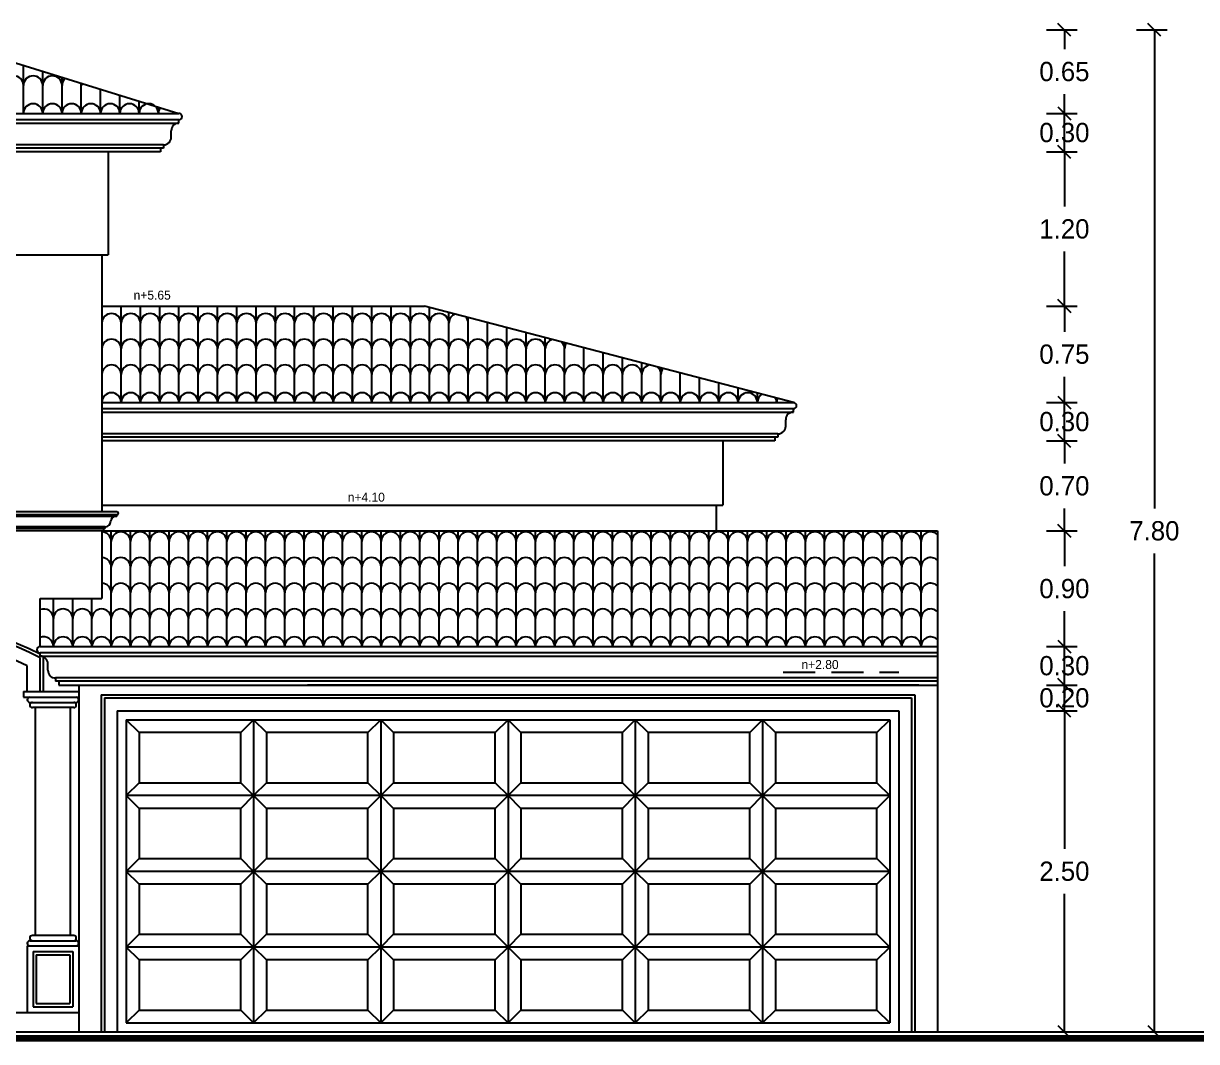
# Model space of a CAD drawing. Extents: x 12 to 127, y -37 to 29.
# Drawn here: x 26.85 to 35.97, y -16.7 to -8.77 of the extents above; entities that cross this region are included whole.
import ezdxf

# ---------------------------------------------------------------- set-up
doc = ezdxf.new("R2010")
doc.units = 0
doc.header["$PDMODE"] = 34
doc.linetypes.add('HIDDEN', pattern=[0.375, 0.25, -0.125])
doc.layers.get('0').update_dxf_attribs({"linetype": 'CONTINUOUS'})
doc.layers.get('DEFPOINTS').update_dxf_attribs({"linetype": 'CONTINUOUS'})
for name, color, linetype in [('ALZADO', 1, 'CONTINUOUS'), ('CEXT', 5, 'CONTINUOUS'), ('NIVELES', 7, 'CONTINUOUS'), ('PROY', 3, 'HIDDEN')]:
    doc.layers.add(name, color=color, linetype=linetype)
doc.dimstyles.new('CEXT', dxfattribs={"dimtxt": 0.15, "dimasz": 0.1, "dimexe": 0.1, "dimexo": 0.15, "dimgap": 0.1, "dimtad": 0, "dimtih": 1, "dimtoh": 1, "dimzin": 0, "dimtxsty": 'STANDARD', "dimblk": 'COT', "dimblk1": 'OBLIQUE', "dimblk2": 'OBLIQUE', "dimsah": 1, "dimcen": 0.09, "dimse1": 1, "dimclrt": 7, "dimazin": 3, "dimtfac": 1, "dimtix": 1, "dimtmove": 0, "dimatfit": 3, "dimtolj": 1, "dimtzin": 0})

# ---------------------------------------------------------------- blocks, each defined once
blk = doc.blocks.new('_OBLIQUE')
at = {"color": 0, "linetype": 'BYBLOCK'}
blk.add_line((-0.5, -0.5), (0.5, 0.5), dxfattribs=at)
blk = doc.blocks.new('*D69')
at = {"color": 0, "linetype": 'BYBLOCK'}
for p, q in [((35.5081, -8.822), (35.7466, -8.822)), ((35.6466, -8.822), (35.6466, -12.547)), ((35.6466, -16.622), (35.6466, -12.897))]:
    blk.add_line(p, q, dxfattribs=at)
at = {"layer": 'DEFPOINTS', "color": 0, "linetype": 'BYBLOCK'}
for p in [(35.3581, -8.822), (35.6466, -8.822), (35.3581, -16.622)]:
    blk.add_point(p, dxfattribs=at)
at = {"color": 0, "linetype": 'BYBLOCK', "xscale": 0.1, "yscale": 0.1, "zscale": 0.1}
for p, rotation in [((35.6466, -8.822), 90), ((35.6466, -16.622), 270)]:
    blk.add_blockref('_OBLIQUE', p, dxfattribs=dict(at, rotation=rotation))
at = {"color": 7, "linetype": 'BYBLOCK', "insert": (35.6466, -12.722), "char_height": 0.15, "attachment_point": 5}
blk.add_mtext('\\A1;7.80', dxfattribs=at)
blk = doc.blocks.new('COT')
blk.add_circle((0, 0), 1)
blk = doc.blocks.new('*D70')
at = {"color": 0, "linetype": 'BYBLOCK'}
for p, q in [((34.8081, -14.122), (35.0466, -14.122)), ((34.9466, -14.122), (34.9466, -15.197)), ((34.9466, -16.622), (34.9466, -15.547))]:
    blk.add_line(p, q, dxfattribs=at)
at = {"layer": 'DEFPOINTS', "color": 0, "linetype": 'BYBLOCK'}
for p in [(34.6581, -14.122), (34.9466, -14.122), (34.6581, -16.622)]:
    blk.add_point(p, dxfattribs=at)
at = {"color": 0, "linetype": 'BYBLOCK', "xscale": 0.1, "yscale": 0.1, "zscale": 0.1}
for p, rotation in [((34.9466, -14.122), 90), ((34.9466, -16.622), 270)]:
    blk.add_blockref('_OBLIQUE', p, dxfattribs=dict(at, rotation=rotation))
at = {"color": 7, "linetype": 'BYBLOCK', "insert": (34.9466, -15.372), "char_height": 0.15, "attachment_point": 5}
blk.add_mtext('\\A1;2.50', dxfattribs=at)
blk = doc.blocks.new('*D75')
at = {"color": 0, "linetype": 'BYBLOCK'}
for p, q in [((34.8081, -9.772), (35.0466, -9.772)), ((34.9466, -9.772), (34.9466, -10.197)), ((34.9466, -10.972), (34.9466, -10.547))]:
    blk.add_line(p, q, dxfattribs=at)
at = {"layer": 'DEFPOINTS', "color": 0, "linetype": 'BYBLOCK'}
for p in [(34.6581, -9.772), (34.9466, -9.772), (34.6581, -10.972)]:
    blk.add_point(p, dxfattribs=at)
at = {"color": 0, "linetype": 'BYBLOCK', "xscale": 0.1, "yscale": 0.1, "zscale": 0.1}
for p, rotation in [((34.9466, -9.772), 90), ((34.9466, -10.972), 270)]:
    blk.add_blockref('_OBLIQUE', p, dxfattribs=dict(at, rotation=rotation))
at = {"color": 7, "linetype": 'BYBLOCK', "insert": (34.9466, -10.372), "char_height": 0.15, "attachment_point": 5}
blk.add_mtext('\\A1;1.20', dxfattribs=at)
blk = doc.blocks.new('*D71')
at = {"color": 0, "linetype": 'BYBLOCK'}
for p, q in [((34.8081, -10.972), (35.0466, -10.972)), ((34.9466, -10.972), (34.9466, -11.172)), ((34.9466, -11.722), (34.9466, -11.522))]:
    blk.add_line(p, q, dxfattribs=at)
at = {"layer": 'DEFPOINTS', "color": 0, "linetype": 'BYBLOCK'}
for p in [(34.6581, -10.972), (34.9466, -10.972), (34.6581, -11.722)]:
    blk.add_point(p, dxfattribs=at)
at = {"color": 0, "linetype": 'BYBLOCK', "xscale": 0.1, "yscale": 0.1, "zscale": 0.1}
for p, rotation in [((34.9466, -10.972), 90), ((34.9466, -11.722), 270)]:
    blk.add_blockref('_OBLIQUE', p, dxfattribs=dict(at, rotation=rotation))
at = {"color": 7, "linetype": 'BYBLOCK', "insert": (34.9466, -11.347), "char_height": 0.15, "attachment_point": 5}
blk.add_mtext('\\A1;0.75', dxfattribs=at)
blk = doc.blocks.new('*D73')
at = {"color": 0, "linetype": 'BYBLOCK'}
for p, q in [((34.8081, -12.722), (35.0466, -12.722)), ((34.9466, -12.722), (34.9466, -12.997)), ((34.9466, -13.622), (34.9466, -13.347))]:
    blk.add_line(p, q, dxfattribs=at)
at = {"layer": 'DEFPOINTS', "color": 0, "linetype": 'BYBLOCK'}
for p in [(34.6581, -12.722), (34.9466, -12.722), (34.6581, -13.622)]:
    blk.add_point(p, dxfattribs=at)
at = {"color": 0, "linetype": 'BYBLOCK', "xscale": 0.1, "yscale": 0.1, "zscale": 0.1}
for p, rotation in [((34.9466, -12.722), 90), ((34.9466, -13.622), 270)]:
    blk.add_blockref('_OBLIQUE', p, dxfattribs=dict(at, rotation=rotation))
at = {"color": 7, "linetype": 'BYBLOCK', "insert": (34.9466, -13.172), "char_height": 0.15, "attachment_point": 5}
blk.add_mtext('\\A1;0.90', dxfattribs=at)
blk = doc.blocks.new('*D72')
at = {"color": 0, "linetype": 'BYBLOCK'}
for p, q in [((34.9466, -13.922), (34.9466, -13.822)), ((34.8081, -13.922), (35.0466, -13.922)), ((34.9466, -14.122), (34.9466, -13.922)), ((34.9466, -14.122), (34.9466, -14.222))]:
    blk.add_line(p, q, dxfattribs=at)
at = {"layer": 'DEFPOINTS', "color": 0, "linetype": 'BYBLOCK'}
for p in [(34.6581, -13.922), (34.9466, -13.922), (34.6581, -14.122)]:
    blk.add_point(p, dxfattribs=at)
at = {"color": 0, "linetype": 'BYBLOCK', "xscale": 0.1, "yscale": 0.1, "zscale": 0.1}
for p, rotation in [((34.9466, -13.922), 270), ((34.9466, -14.122), 90)]:
    blk.add_blockref('_OBLIQUE', p, dxfattribs=dict(at, rotation=rotation))
at = {"color": 7, "linetype": 'BYBLOCK', "insert": (34.9466, -14.022), "char_height": 0.15, "attachment_point": 5}
blk.add_mtext('\\A1;0.20', dxfattribs=at)
blk = doc.blocks.new('*D74')
at = {"color": 0, "linetype": 'BYBLOCK'}
for p, q in [((34.8081, -12.022), (35.0466, -12.022)), ((34.9466, -12.022), (34.9466, -12.197)), ((34.9466, -12.722), (34.9466, -12.547))]:
    blk.add_line(p, q, dxfattribs=at)
at = {"layer": 'DEFPOINTS', "color": 0, "linetype": 'BYBLOCK'}
for p in [(34.6581, -12.022), (34.9466, -12.022), (34.6581, -12.722)]:
    blk.add_point(p, dxfattribs=at)
at = {"color": 0, "linetype": 'BYBLOCK', "xscale": 0.1, "yscale": 0.1, "zscale": 0.1}
for p, rotation in [((34.9466, -12.022), 90), ((34.9466, -12.722), 270)]:
    blk.add_blockref('_OBLIQUE', p, dxfattribs=dict(at, rotation=rotation))
at = {"color": 7, "linetype": 'BYBLOCK', "insert": (34.9466, -12.372), "char_height": 0.15, "attachment_point": 5}
blk.add_mtext('\\A1;0.70', dxfattribs=at)
blk = doc.blocks.new('*D76')
at = {"color": 0, "linetype": 'BYBLOCK'}
for p, q in [((34.8081, -8.822), (35.0466, -8.822)), ((34.9466, -8.822), (34.9466, -8.972)), ((34.9466, -9.472), (34.9466, -9.322))]:
    blk.add_line(p, q, dxfattribs=at)
at = {"layer": 'DEFPOINTS', "color": 0, "linetype": 'BYBLOCK'}
for p in [(34.6581, -8.822), (34.9466, -8.822), (34.6581, -9.472)]:
    blk.add_point(p, dxfattribs=at)
at = {"color": 0, "linetype": 'BYBLOCK', "xscale": 0.1, "yscale": 0.1, "zscale": 0.1}
for p, rotation in [((34.9466, -8.822), 90), ((34.9466, -9.472), 270)]:
    blk.add_blockref('_OBLIQUE', p, dxfattribs=dict(at, rotation=rotation))
at = {"color": 7, "linetype": 'BYBLOCK', "insert": (34.9466, -9.147), "char_height": 0.15, "attachment_point": 5}
blk.add_mtext('\\A1;0.65', dxfattribs=at)
blk = doc.blocks.new('*D77')
at = {"color": 0, "linetype": 'BYBLOCK'}
for p, q in [((34.9466, -11.722), (34.9466, -11.622)), ((34.8081, -11.722), (35.0466, -11.722)), ((34.9466, -12.022), (34.9466, -11.722)), ((34.9466, -12.022), (34.9466, -12.122))]:
    blk.add_line(p, q, dxfattribs=at)
at = {"layer": 'DEFPOINTS', "color": 0, "linetype": 'BYBLOCK'}
for p in [(34.6581, -11.722), (34.9466, -11.722), (34.6581, -12.022)]:
    blk.add_point(p, dxfattribs=at)
at = {"color": 0, "linetype": 'BYBLOCK', "xscale": 0.1, "yscale": 0.1, "zscale": 0.1}
for p, rotation in [((34.9466, -11.722), 270), ((34.9466, -12.022), 90)]:
    blk.add_blockref('_OBLIQUE', p, dxfattribs=dict(at, rotation=rotation))
at = {"color": 7, "linetype": 'BYBLOCK', "insert": (34.9466, -11.872), "char_height": 0.15, "attachment_point": 5}
blk.add_mtext('\\A1;0.30', dxfattribs=at)
blk = doc.blocks.new('*D78')
at = {"color": 0, "linetype": 'BYBLOCK'}
for p, q in [((34.9466, -9.472), (34.9466, -9.372)), ((34.8081, -9.472), (35.0466, -9.472)), ((34.9466, -9.772), (34.9466, -9.472)), ((34.9466, -9.772), (34.9466, -9.872))]:
    blk.add_line(p, q, dxfattribs=at)
at = {"layer": 'DEFPOINTS', "color": 0, "linetype": 'BYBLOCK'}
for p in [(34.6581, -9.472), (34.9466, -9.472), (34.6581, -9.772)]:
    blk.add_point(p, dxfattribs=at)
at = {"color": 0, "linetype": 'BYBLOCK', "xscale": 0.1, "yscale": 0.1, "zscale": 0.1}
for p, rotation in [((34.9466, -9.472), 270), ((34.9466, -9.772), 90)]:
    blk.add_blockref('_OBLIQUE', p, dxfattribs=dict(at, rotation=rotation))
at = {"color": 7, "linetype": 'BYBLOCK', "insert": (34.9466, -9.622), "char_height": 0.15, "attachment_point": 5}
blk.add_mtext('\\A1;0.30', dxfattribs=at)
blk = doc.blocks.new('*D79')
at = {"color": 0, "linetype": 'BYBLOCK'}
for p, q in [((34.9466, -13.622), (34.9466, -13.522)), ((34.8081, -13.622), (35.0466, -13.622)), ((34.9466, -13.922), (34.9466, -13.622)), ((34.9466, -13.922), (34.9466, -14.022))]:
    blk.add_line(p, q, dxfattribs=at)
at = {"layer": 'DEFPOINTS', "color": 0, "linetype": 'BYBLOCK'}
for p in [(34.6581, -13.622), (34.9466, -13.622), (34.6581, -13.922)]:
    blk.add_point(p, dxfattribs=at)
at = {"color": 0, "linetype": 'BYBLOCK', "xscale": 0.1, "yscale": 0.1, "zscale": 0.1}
for p, rotation in [((34.9466, -13.622), 270), ((34.9466, -13.922), 90)]:
    blk.add_blockref('_OBLIQUE', p, dxfattribs=dict(at, rotation=rotation))
at = {"color": 7, "linetype": 'BYBLOCK', "insert": (34.9466, -13.772), "char_height": 0.15, "attachment_point": 5}
blk.add_mtext('\\A1;0.30', dxfattribs=at)

msp = doc.modelspace()

# ---------------------------------------------------------------- linework, layer by layer
at = {"layer": 'ALZADO', "color": 5}
for p, q in [((25.9531, -8.822), (28.0581, -9.472)), ((26.8481, -9.472), (26.8481, -9.0983)), ((26.9981, -9.472), (26.9981, -9.1446)), ((27.1481, -9.472), (27.1481, -9.191)), ((27.2981, -9.472), (27.2981, -9.2373)), ((27.4481, -9.472), (27.4481, -9.2836)), ((27.5981, -9.472), (27.5981, -9.3299)), ((27.7481, -9.472), (27.7481, -9.3762)), ((23.2381, -9.472), (28.0581, -9.472)), ((27.8981, -9.472), (27.8981, -9.4225)), ((27.8981, -9.472), (27.8981, -9.4225)), ((28.0581, -9.522), (23.2381, -9.522)), ((23.2381, -9.547), (28.0581, -9.547)), ((28.0581, -9.547), (28.0581, -9.522)), ((27.9981, -9.657), (27.9981, -9.607)), ((27.9381, -9.717), (23.3581, -9.717)), ((27.9381, -9.742), (23.3581, -9.742)), ((27.9131, -9.742), (27.9131, -9.772)), ((27.9381, -9.717), (27.9381, -9.742)), ((27.9131, -9.772), (23.3831, -9.772)), ((27.5081, -9.772), (27.5081, -10.572)), ((26.3981, -10.572), (27.5081, -10.572)), ((27.4581, -10.572), (27.4581, -12.572))]:
    msp.add_line(p, q, dxfattribs=at)
at = {"layer": 'ALZADO'}
for p, q in [((27.4581, -10.972), (29.9681, -10.972)), ((27.6081, -11.722), (27.6081, -10.972)), ((27.7581, -11.722), (27.7581, -10.972)), ((27.9081, -11.722), (27.9081, -10.972)), ((28.0581, -11.722), (28.0581, -10.972)), ((28.2081, -11.722), (28.2081, -10.972)), ((28.3581, -11.722), (28.3581, -10.972)), ((28.5081, -11.722), (28.5081, -10.972)), ((28.6581, -11.722), (28.6581, -10.972)), ((28.8081, -11.722), (28.8081, -10.972)), ((28.9581, -11.722), (28.9581, -10.972)), ((29.1081, -11.722), (29.1081, -10.972)), ((29.2581, -11.722), (29.2581, -10.972)), ((29.4081, -11.722), (29.4081, -10.972)), ((29.5581, -11.722), (29.5581, -10.972)), ((29.7081, -11.722), (29.7081, -10.972)), ((29.8581, -11.722), (29.8581, -10.972)), ((32.8381, -11.722), (29.9681, -10.972)), ((30.0081, -11.722), (30.0081, -10.9824)), ((30.1581, -11.722), (30.1581, -11.0216)), ((30.3081, -11.722), (30.3081, -11.0608)), ((30.4581, -11.722), (30.4581, -11.1)), ((30.6081, -11.722), (30.6081, -11.1392)), ((30.7581, -11.722), (30.7581, -11.1784)), ((30.9081, -11.722), (30.9081, -11.2176)), ((31.0581, -11.722), (31.0581, -11.2568)), ((31.2081, -11.722), (31.2081, -11.296)), ((31.3581, -11.722), (31.3581, -11.3352)), ((31.5081, -11.722), (31.5081, -11.3744)), ((31.6581, -11.722), (31.6581, -11.4136)), ((31.8081, -11.722), (31.8081, -11.4528)), ((31.9581, -11.722), (31.9581, -11.492)), ((32.1081, -11.722), (32.1081, -11.5312)), ((32.2581, -11.722), (32.2581, -11.5704)), ((32.4081, -11.722), (32.4081, -11.6096)), ((32.5581, -11.722), (32.5581, -11.6488)), ((27.4581, -11.722), (32.8381, -11.722)), ((32.8381, -11.772), (27.4581, -11.772)), ((32.7081, -11.722), (32.7081, -11.688)), ((32.8381, -11.797), (32.8381, -11.772)), ((27.4581, -11.797), (32.8381, -11.797)), ((32.7781, -11.907), (32.7781, -11.857)), ((32.7181, -11.967), (27.4581, -11.967)), ((32.7181, -11.992), (27.4581, -11.992)), ((32.6931, -12.022), (27.4581, -12.022)), ((32.2881, -12.022), (32.2881, -12.522)), ((32.6931, -11.992), (32.6931, -12.022)), ((32.7181, -11.967), (32.7181, -11.992)), ((27.4581, -12.522), (32.2881, -12.522)), ((32.2381, -12.522), (32.2381, -12.722)), ((26.9781, -13.972), (26.9781, -13.7097)), ((27.0031, -13.972), (27.0031, -13.7024)), ((27.1231, -13.892), (27.1231, -13.922)), ((27.4531, -13.997), (33.7831, -13.997)), ((27.4531, -13.997), (27.4531, -16.622)), ((27.4781, -14.022), (33.7581, -14.022)), ((27.4781, -14.022), (27.4781, -16.622)), ((33.7581, -14.022), (33.7581, -16.622)), ((33.7831, -13.997), (33.7831, -16.622)), ((27.6481, -14.192), (27.6481, -16.552)), ((27.6481, -14.192), (33.5881, -14.192)), ((27.7481, -14.292), (27.6481, -14.192)), ((28.5381, -14.292), (28.6381, -14.192)), ((28.6381, -14.192), (28.6381, -16.552)), ((28.7381, -14.292), (28.6381, -14.192)), ((29.5281, -14.292), (29.6281, -14.192)), ((29.6281, -14.192), (29.6281, -16.552)), ((29.7281, -14.292), (29.6281, -14.192)), ((30.5181, -14.292), (30.6181, -14.192)), ((30.6181, -14.192), (30.6181, -16.552)), ((30.7181, -14.292), (30.6181, -14.192)), ((31.5081, -14.292), (31.6081, -14.192)), ((31.6081, -14.192), (31.6081, -16.552)), ((31.7081, -14.292), (31.6081, -14.192)), ((32.4981, -14.292), (32.5981, -14.192)), ((32.5981, -14.192), (32.5981, -16.552)), ((32.6981, -14.292), (32.5981, -14.192)), ((33.4881, -14.292), (33.5881, -14.192)), ((33.5881, -14.192), (33.5881, -16.552)), ((27.7481, -14.682), (27.6481, -14.782)), ((28.5381, -14.682), (28.6381, -14.782)), ((28.7381, -14.682), (28.6381, -14.782)), ((29.5281, -14.682), (29.6281, -14.782)), ((29.7281, -14.682), (29.6281, -14.782)), ((30.5181, -14.682), (30.6181, -14.782)), ((30.7181, -14.682), (30.6181, -14.782)), ((31.5081, -14.682), (31.6081, -14.782)), ((31.7081, -14.682), (31.6081, -14.782)), ((32.4981, -14.682), (32.5981, -14.782)), ((32.6981, -14.682), (32.5981, -14.782)), ((33.4881, -14.682), (33.5881, -14.782)), ((33.5881, -14.782), (27.6481, -14.782)), ((27.7481, -14.882), (27.6481, -14.782)), ((28.5381, -14.882), (28.6381, -14.782)), ((28.7381, -14.882), (28.6381, -14.782)), ((29.5281, -14.882), (29.6281, -14.782)), ((29.7281, -14.882), (29.6281, -14.782)), ((30.5181, -14.882), (30.6181, -14.782)), ((30.7181, -14.882), (30.6181, -14.782)), ((31.5081, -14.882), (31.6081, -14.782)), ((31.7081, -14.882), (31.6081, -14.782)), ((32.4981, -14.882), (32.5981, -14.782)), ((32.6981, -14.882), (32.5981, -14.782)), ((33.4881, -14.882), (33.5881, -14.782)), ((27.7481, -15.272), (27.6481, -15.372)), ((28.5381, -15.272), (28.6381, -15.372)), ((28.7381, -15.272), (28.6381, -15.372)), ((29.5281, -15.272), (29.6281, -15.372)), ((29.7281, -15.272), (29.6281, -15.372)), ((30.5181, -15.272), (30.6181, -15.372)), ((30.7181, -15.272), (30.6181, -15.372)), ((31.5081, -15.272), (31.6081, -15.372)), ((31.7081, -15.272), (31.6081, -15.372)), ((32.4981, -15.272), (32.5981, -15.372)), ((32.6981, -15.272), (32.5981, -15.372)), ((33.4881, -15.272), (33.5881, -15.372)), ((33.5881, -15.372), (27.6481, -15.372)), ((27.7481, -15.472), (27.6481, -15.372)), ((28.5381, -15.472), (28.6381, -15.372)), ((28.7381, -15.472), (28.6381, -15.372)), ((29.5281, -15.472), (29.6281, -15.372)), ((29.7281, -15.472), (29.6281, -15.372)), ((30.5181, -15.472), (30.6181, -15.372)), ((30.7181, -15.472), (30.6181, -15.372)), ((31.5081, -15.472), (31.6081, -15.372)), ((31.7081, -15.472), (31.6081, -15.372)), ((32.4981, -15.472), (32.5981, -15.372)), ((32.6981, -15.472), (32.5981, -15.372)), ((33.4881, -15.472), (33.5881, -15.372)), ((27.7481, -15.862), (27.6481, -15.962)), ((28.5381, -15.862), (28.6381, -15.962)), ((28.7381, -15.862), (28.6381, -15.962)), ((29.5281, -15.862), (29.6281, -15.962)), ((29.7281, -15.862), (29.6281, -15.962)), ((30.5181, -15.862), (30.6181, -15.962)), ((30.7181, -15.862), (30.6181, -15.962)), ((31.5081, -15.862), (31.6081, -15.962)), ((31.7081, -15.862), (31.6081, -15.962)), ((32.4981, -15.862), (32.5981, -15.962)), ((32.6981, -15.862), (32.5981, -15.962)), ((33.4881, -15.862), (33.5881, -15.962)), ((27.7481, -16.062), (27.6481, -15.962)), ((33.5881, -15.962), (27.6481, -15.962)), ((28.5381, -16.062), (28.6381, -15.962)), ((28.7381, -16.062), (28.6381, -15.962)), ((29.5281, -16.062), (29.6281, -15.962)), ((29.7281, -16.062), (29.6281, -15.962)), ((30.5181, -16.062), (30.6181, -15.962)), ((30.7181, -16.062), (30.6181, -15.962)), ((31.5081, -16.062), (31.6081, -15.962)), ((31.7081, -16.062), (31.6081, -15.962)), ((32.4981, -16.062), (32.5981, -15.962)), ((32.6981, -16.062), (32.5981, -15.962)), ((33.4881, -16.062), (33.5881, -15.962)), ((27.7481, -16.452), (27.6481, -16.552)), ((28.5381, -16.452), (28.6381, -16.552)), ((28.7381, -16.452), (28.6381, -16.552)), ((29.5281, -16.452), (29.6281, -16.552)), ((29.7281, -16.452), (29.6281, -16.552)), ((30.5181, -16.452), (30.6181, -16.552)), ((30.7181, -16.452), (30.6181, -16.552)), ((31.5081, -16.452), (31.6081, -16.552)), ((31.7081, -16.452), (31.6081, -16.552)), ((32.4981, -16.452), (32.5981, -16.552)), ((32.6981, -16.452), (32.5981, -16.552)), ((33.4881, -16.452), (33.5881, -16.552)), ((27.6481, -16.552), (33.5881, -16.552)), ((16.3505, -16.622), (36.165, -16.622))]:
    msp.add_line(p, q, dxfattribs=at)
at = {"layer": 'ALZADO', "color": 2}
for p, q in [((23.7219, -12.572), (27.5744, -12.572)), ((27.5744, -12.597), (23.7219, -12.597)), ((27.5744, -12.6095), (23.7219, -12.6095)), ((27.5744, -12.6095), (27.5644, -12.6095)), ((27.5744, -12.6095), (27.5744, -12.597)), ((27.4832, -12.6907), (23.8131, -12.6907)), ((27.4754, -12.7032), (23.8131, -12.7032)), ((27.4754, -12.722), (23.8231, -12.722)), ((27.4581, -12.722), (27.4581, -13.247)), ((27.4732, -12.722), (27.4732, -12.7032)), ((27.4832, -12.7032), (27.4732, -12.7032)), ((27.4832, -12.7032), (27.4832, -12.6907)), ((26.8781, -13.972), (26.8781, -13.772)), ((26.8481, -13.972), (26.8481, -14.017)), ((26.8481, -13.972), (27.2781, -13.972)), ((26.8481, -14.017), (27.2781, -14.017)), ((26.8981, -14.057), (27.2581, -14.057)), ((27.239, -14.097), (26.9172, -14.097)), ((26.9422, -15.872), (26.9422, -14.097)), ((27.214, -15.872), (27.214, -14.097)), ((27.239, -15.872), (26.9172, -15.872)), ((26.8781, -15.952), (26.8781, -16.472)), ((26.8781, -15.952), (27.2781, -15.952)), ((26.8981, -15.912), (27.2581, -15.912)), ((26.9231, -15.997), (26.9231, -16.427)), ((26.9231, -15.997), (27.2331, -15.997)), ((26.9481, -16.022), (26.9481, -16.402)), ((26.9481, -16.022), (27.2081, -16.022)), ((27.2081, -16.022), (27.2081, -16.402)), ((27.2331, -15.997), (27.2331, -16.427)), ((26.9231, -16.427), (27.2331, -16.427)), ((26.9481, -16.402), (27.2081, -16.402)), ((24.2381, -16.472), (26.8781, -16.472)), ((26.8781, -16.472), (27.2781, -16.472))]:
    msp.add_line(p, q, dxfattribs=at)
at = {"layer": 'ALZADO', "color": 4}
for p, q in [((27.4581, -12.722), (33.9581, -12.722)), ((27.5311, -13.622), (27.5311, -12.722)), ((27.6811, -13.622), (27.6811, -12.722)), ((27.8311, -13.622), (27.8311, -12.722)), ((27.9811, -13.622), (27.9811, -12.722)), ((28.1311, -13.622), (28.1311, -12.722)), ((28.2811, -13.622), (28.2811, -12.722)), ((28.4311, -13.622), (28.4311, -12.722)), ((28.5811, -13.622), (28.5811, -12.722)), ((28.7311, -13.622), (28.7311, -12.722)), ((28.8811, -13.622), (28.8811, -12.722)), ((29.0311, -13.622), (29.0311, -12.722)), ((29.1811, -13.622), (29.1811, -12.722)), ((29.3311, -13.622), (29.3311, -12.722)), ((29.4811, -13.622), (29.4811, -12.722)), ((29.6311, -13.622), (29.6311, -12.722)), ((29.7811, -13.622), (29.7811, -12.722)), ((29.9311, -13.622), (29.9311, -12.722)), ((30.0811, -13.622), (30.0811, -12.722)), ((30.2311, -13.622), (30.2311, -12.722)), ((30.3811, -13.622), (30.3811, -12.722)), ((30.5311, -13.622), (30.5311, -12.722)), ((30.6811, -13.622), (30.6811, -12.722)), ((30.8311, -13.622), (30.8311, -12.722)), ((30.9811, -13.622), (30.9811, -12.722)), ((31.1311, -13.622), (31.1311, -12.722)), ((31.2811, -13.622), (31.2811, -12.722)), ((31.4311, -13.622), (31.4311, -12.722)), ((31.5811, -13.622), (31.5811, -12.722)), ((31.7311, -13.622), (31.7311, -12.722)), ((31.8811, -13.622), (31.8811, -12.722)), ((32.0311, -13.622), (32.0311, -12.722)), ((32.1811, -13.622), (32.1811, -12.722)), ((32.3311, -13.622), (32.3311, -12.722)), ((32.4811, -13.622), (32.4811, -12.722)), ((32.6311, -13.622), (32.6311, -12.722)), ((32.7811, -13.622), (32.7811, -12.722)), ((32.9311, -13.622), (32.9311, -12.722)), ((33.0811, -13.622), (33.0811, -12.722)), ((33.2311, -13.622), (33.2311, -12.722)), ((33.3811, -13.622), (33.3811, -12.722)), ((33.5311, -13.622), (33.5311, -12.722)), ((33.6811, -13.622), (33.6811, -12.722)), ((33.8311, -13.622), (33.8311, -12.722)), ((33.9581, -12.722), (33.9581, -16.622)), ((26.9781, -13.622), (26.9781, -13.247)), ((26.9781, -13.247), (27.4581, -13.247)), ((27.0811, -13.622), (27.0811, -13.247)), ((27.2311, -13.622), (27.2311, -13.247)), ((27.3811, -13.622), (27.3811, -13.247)), ((26.9781, -13.622), (33.9581, -13.622)), ((33.9581, -13.672), (26.9781, -13.672)), ((26.9781, -13.697), (26.9781, -13.672)), ((29.0581, -13.622), (33.9581, -13.622)), ((26.9781, -13.697), (33.9581, -13.697)), ((27.0381, -13.807), (27.0381, -13.757)), ((33.9581, -13.867), (27.0981, -13.867)), ((27.0981, -13.867), (27.0981, -13.892)), ((33.9581, -13.892), (27.0981, -13.892)), ((27.1231, -13.922), (33.9581, -13.922)), ((27.2781, -13.922), (27.2781, -16.622)), ((33.8131, -13.922), (29.0581, -13.922)), ((27.5781, -14.122), (27.5781, -16.622)), ((27.5781, -14.122), (33.6581, -14.122)), ((33.6581, -14.122), (33.6581, -16.622))]:
    msp.add_line(p, q, dxfattribs=at)
at = {"layer": 'ALZADO'}
for points in [[(27.7481, -14.682), (28.5381, -14.682), (28.5381, -14.292), (27.7481, -14.292)], [(28.7381, -14.682), (29.5281, -14.682), (29.5281, -14.292), (28.7381, -14.292)], [(29.7281, -14.682), (30.5181, -14.682), (30.5181, -14.292), (29.7281, -14.292)], [(30.7181, -14.682), (31.5081, -14.682), (31.5081, -14.292), (30.7181, -14.292)], [(31.7081, -14.682), (32.4981, -14.682), (32.4981, -14.292), (31.7081, -14.292)], [(32.6981, -14.682), (33.4881, -14.682), (33.4881, -14.292), (32.6981, -14.292)], [(27.7481, -15.272), (28.5381, -15.272), (28.5381, -14.882), (27.7481, -14.882)], [(28.7381, -15.272), (29.5281, -15.272), (29.5281, -14.882), (28.7381, -14.882)], [(29.7281, -15.272), (30.5181, -15.272), (30.5181, -14.882), (29.7281, -14.882)], [(30.7181, -15.272), (31.5081, -15.272), (31.5081, -14.882), (30.7181, -14.882)], [(31.7081, -15.272), (32.4981, -15.272), (32.4981, -14.882), (31.7081, -14.882)], [(32.6981, -15.272), (33.4881, -15.272), (33.4881, -14.882), (32.6981, -14.882)], [(27.7481, -15.862), (28.5381, -15.862), (28.5381, -15.472), (27.7481, -15.472)], [(28.7381, -15.862), (29.5281, -15.862), (29.5281, -15.472), (28.7381, -15.472)], [(29.7281, -15.862), (30.5181, -15.862), (30.5181, -15.472), (29.7281, -15.472)], [(30.7181, -15.862), (31.5081, -15.862), (31.5081, -15.472), (30.7181, -15.472)], [(31.7081, -15.862), (32.4981, -15.862), (32.4981, -15.472), (31.7081, -15.472)], [(32.6981, -15.862), (33.4881, -15.862), (33.4881, -15.472), (32.6981, -15.472)], [(27.7481, -16.452), (28.5381, -16.452), (28.5381, -16.062), (27.7481, -16.062)], [(28.7381, -16.452), (29.5281, -16.452), (29.5281, -16.062), (28.7381, -16.062)], [(29.7281, -16.452), (30.5181, -16.452), (30.5181, -16.062), (29.7281, -16.062)], [(30.7181, -16.452), (31.5081, -16.452), (31.5081, -16.062), (30.7181, -16.062)], [(31.7081, -16.452), (32.4981, -16.452), (32.4981, -16.062), (31.7081, -16.062)], [(32.6981, -16.452), (33.4881, -16.452), (33.4881, -16.062), (32.6981, -16.062)]]:
    msp.add_lwpolyline(points, close=True, dxfattribs=at)
at = {"layer": 'ALZADO', "color": 6, "const_width": 0.05}
msp.add_lwpolyline([(16.3505, -16.672), (36.165, -16.672)], dxfattribs=at)
at = {"layer": 'ALZADO', "color": 5}
for centre, radius, start, end in [((26.7731, -9.2546), 0.075, 360, 180), ((26.9231, -9.2546), 0.075, 360, 180), ((27.0731, -9.2546), 0.075, 360, 180), ((27.2231, -9.2546), 0.075, 131.80935, 180), ((27.2231, -9.2546), 0.075, 360, 13.87046), ((27.3731, -9.2546), 0.075, 167.11758, 180), ((26.9231, -9.472), 0.075, 360, 180), ((27.0731, -9.472), 0.075, 360, 180), ((27.2231, -9.472), 0.075, 360, 180), ((27.3731, -9.472), 0.075, 360, 180), ((27.5231, -9.472), 0.075, 360, 180), ((27.6731, -9.472), 0.075, 360, 180), ((27.8231, -9.472), 0.075, 360, 180), ((27.9731, -9.472), 0.075, 143.30497, 180), ((27.9731, -9.472), 0.075, 360, 2.37485), ((28.0581, -9.497), 0.025, 270, 90), ((28.0581, -9.607), 0.06, 90, 180), ((27.9381, -9.657), 0.06, 270, 0)]:
    msp.add_arc(centre, radius, start, end, dxfattribs=at)
at = {"layer": 'ALZADO'}
for centre, radius, start, end in [((27.5331, -11.1046), 0.075, 360, 180), ((27.6831, -11.1046), 0.075, 360, 180), ((27.8331, -11.1046), 0.075, 360, 180), ((27.9831, -11.1046), 0.075, 360, 180), ((28.1331, -11.1046), 0.075, 360, 180), ((28.2831, -11.1046), 0.075, 360, 180), ((28.4331, -11.1046), 0.075, 360, 180), ((28.5831, -11.1046), 0.075, 360, 180), ((28.7331, -11.1046), 0.075, 360, 180), ((28.8831, -11.1046), 0.075, 360, 180), ((29.0331, -11.1046), 0.075, 360, 180), ((29.1831, -11.1046), 0.075, 360, 180), ((29.3331, -11.1046), 0.075, 360, 180), ((29.4831, -11.1046), 0.075, 360, 180), ((29.6331, -11.1046), 0.075, 360, 180), ((29.7831, -11.1046), 0.075, 360, 180), ((29.9331, -11.1046), 0.075, 360, 180), ((30.0831, -11.1046), 0.075, 360, 180), ((30.2331, -11.1046), 0.075, 110.51611, 180), ((28.4331, -11.1046), 0.075, 360, 1.13468), ((30.2331, -11.1046), 0.075, 360, 40.19339), ((27.5331, -11.3046), 0.075, 360, 180), ((27.6831, -11.3046), 0.075, 360, 180), ((27.8331, -11.3046), 0.075, 360, 180), ((27.9831, -11.3046), 0.075, 360, 180), ((28.1331, -11.3046), 0.075, 360, 180), ((28.2831, -11.3046), 0.075, 360, 180), ((28.4331, -11.3046), 0.075, 360, 180), ((28.5831, -11.3046), 0.075, 360, 180), ((28.7331, -11.3046), 0.075, 360, 180), ((28.8831, -11.3046), 0.075, 360, 180), ((29.0331, -11.3046), 0.075, 360, 180), ((29.1831, -11.3046), 0.075, 360, 180), ((29.3331, -11.3046), 0.075, 360, 180), ((29.4831, -11.3046), 0.075, 360, 180), ((29.6331, -11.3046), 0.075, 360, 180), ((29.7831, -11.3046), 0.075, 360, 180), ((29.9331, -11.3046), 0.075, 360, 180), ((30.0831, -11.3046), 0.075, 360, 180), ((30.2331, -11.3046), 0.075, 360, 180), ((30.3831, -11.3046), 0.075, 360, 180), ((30.5331, -11.3046), 0.075, 360, 180), ((30.6831, -11.3046), 0.075, 360, 180), ((30.8331, -11.3046), 0.075, 360, 180), ((30.9831, -11.3046), 0.075, 104.98617, 180), ((30.9831, -11.3046), 0.075, 360, 45.72332), ((31.1331, -11.3046), 0.075, 144.03596, 180), ((31.1331, -11.3046), 0.075, 360, 6.67354), ((27.5331, -11.5046), 0.075, 360, 180), ((27.6831, -11.5046), 0.075, 360, 180), ((27.8331, -11.5046), 0.075, 360, 180), ((27.9831, -11.5046), 0.075, 360, 180), ((28.1331, -11.5046), 0.075, 360, 180), ((28.2831, -11.5046), 0.075, 360, 180), ((28.4331, -11.5046), 0.075, 360, 180), ((28.5831, -11.5046), 0.075, 360, 180), ((28.7331, -11.5046), 0.075, 360, 180), ((28.8831, -11.5046), 0.075, 360, 180), ((29.0331, -11.5046), 0.075, 360, 180), ((29.1831, -11.5046), 0.075, 360, 180), ((29.3331, -11.5046), 0.075, 360, 180), ((29.4831, -11.5046), 0.075, 360, 180), ((29.6331, -11.5046), 0.075, 360, 180), ((29.7831, -11.5046), 0.075, 360, 180), ((29.9331, -11.5046), 0.075, 360, 180), ((30.0831, -11.5046), 0.075, 360, 180), ((30.2331, -11.5046), 0.075, 360, 180), ((30.3831, -11.5046), 0.075, 360, 180), ((30.5331, -11.5046), 0.075, 360, 180), ((30.6831, -11.5046), 0.075, 360, 180), ((30.8331, -11.5046), 0.075, 360, 180), ((30.9831, -11.5046), 0.075, 360, 180), ((31.1331, -11.5046), 0.075, 360, 180), ((31.2831, -11.5046), 0.075, 360, 180), ((31.4331, -11.5046), 0.075, 360, 180), ((31.5831, -11.5046), 0.075, 360, 180), ((31.7331, -11.5046), 0.075, 98.29463, 180), ((31.7331, -11.5046), 0.075, 360, 52.41486), ((31.8831, -11.5046), 0.075, 140.81987, 180), ((31.8831, -11.5046), 0.075, 360, 9.88963), ((27.5331, -11.722), 0.075, 360, 180), ((27.6831, -11.722), 0.075, 360, 180), ((27.8331, -11.722), 0.075, 360, 180), ((27.9831, -11.722), 0.075, 360, 180), ((28.1331, -11.722), 0.075, 360, 180), ((28.2831, -11.722), 0.075, 360, 180), ((28.4331, -11.722), 0.075, 360, 180), ((28.5831, -11.722), 0.075, 360, 180), ((28.7331, -11.722), 0.075, 360, 180), ((28.8831, -11.722), 0.075, 360, 180), ((29.0331, -11.722), 0.075, 360, 180), ((29.1831, -11.722), 0.075, 360, 180), ((29.3331, -11.722), 0.075, 360, 180), ((29.4831, -11.722), 0.075, 360, 180), ((29.6331, -11.722), 0.075, 360, 180), ((29.7831, -11.722), 0.075, 360, 180), ((29.9331, -11.722), 0.075, 360, 180), ((30.0831, -11.722), 0.075, 360, 180), ((30.2331, -11.722), 0.075, 360, 180), ((30.3831, -11.722), 0.075, 360, 180), ((30.5331, -11.722), 0.075, 360, 180), ((30.6831, -11.722), 0.075, 360, 180), ((30.8331, -11.722), 0.075, 360, 180), ((30.9831, -11.722), 0.075, 360, 180), ((31.1331, -11.722), 0.075, 360, 180), ((31.2831, -11.722), 0.075, 360, 180), ((31.4331, -11.722), 0.075, 360, 180), ((31.5831, -11.722), 0.075, 360, 180), ((31.7331, -11.722), 0.075, 360, 180), ((31.8831, -11.722), 0.075, 360, 180), ((32.0331, -11.722), 0.075, 360, 180), ((32.1831, -11.722), 0.075, 360, 180), ((32.3331, -11.722), 0.075, 360, 180), ((32.4831, -11.722), 0.075, 360, 180), ((32.6331, -11.722), 0.075, 121.63921, 180), ((32.6331, -11.722), 0.075, 360, 29.07028), ((32.7831, -11.722), 0.075, 154.66964, 180), ((32.8381, -11.747), 0.025, 270, 90), ((32.8381, -11.857), 0.06, 90, 180), ((32.7181, -11.907), 0.06, 270, 0), ((25.5581, -16.5256), 3.1787, 63.466, 117.0388), ((25.5581, -16.5256), 3.1537, 63.23898, 116.76102)]:
    msp.add_arc(centre, radius, start, end, dxfattribs=at)
at = {"layer": 'ALZADO', "color": 2}
for centre, radius, start, end in [((27.5744, -12.5845), 0.0125, 270, 90), ((27.4832, -12.647), 0.0437, 270, 0), ((27.5644, -12.647), 0.0375, 90, 180), ((25.5581, -16.5256), 3.0537, 64.38843, 115.61157), ((26.8981, -14.037), 0.02, 90, 270), ((27.2581, -14.037), 0.02, 270, 90), ((27.2581, -14.037), 0.02, 270, 90), ((26.9172, -14.077), 0.02, 90, 270), ((27.239, -14.077), 0.02, 270, 90), ((26.9172, -15.892), 0.02, 90, 270), ((27.239, -15.892), 0.02, 270, 90), ((26.8981, -15.932), 0.02, 90, 270), ((27.2581, -15.932), 0.02, 270, 90), ((27.2581, -15.932), 0.02, 270, 90)]:
    msp.add_arc(centre, radius, start, end, dxfattribs=at)
at = {"layer": 'ALZADO', "color": 4}
for centre, radius, start, end in [((27.4561, -12.8046), 0.075, 360, 88.46374), ((27.6061, -12.8046), 0.075, 360, 180), ((27.7561, -12.8046), 0.075, 360, 180), ((27.9061, -12.8046), 0.075, 360, 180), ((28.0561, -12.8046), 0.075, 360, 180), ((28.2061, -12.8046), 0.075, 360, 180), ((28.3561, -12.8046), 0.075, 360, 180), ((28.5061, -12.8046), 0.075, 360, 180), ((28.6561, -12.8046), 0.075, 360, 180), ((28.8061, -12.8046), 0.075, 360, 180), ((28.9561, -12.8046), 0.075, 360, 180), ((29.1061, -12.8046), 0.075, 360, 180), ((29.2561, -12.8046), 0.075, 360, 180), ((29.4061, -12.8046), 0.075, 360, 180), ((29.5561, -12.8046), 0.075, 360, 180), ((29.7061, -12.8046), 0.075, 360, 180), ((29.8561, -12.8046), 0.075, 360, 180), ((30.0061, -12.8046), 0.075, 360, 180), ((30.1561, -12.8046), 0.075, 360, 180), ((30.3061, -12.8046), 0.075, 360, 180), ((30.4561, -12.8046), 0.075, 360, 180), ((30.6061, -12.8046), 0.075, 360, 180), ((30.7561, -12.8046), 0.075, 360, 180), ((30.9061, -12.8046), 0.075, 360, 180), ((31.0561, -12.8046), 0.075, 360, 180), ((31.2061, -12.8046), 0.075, 360, 180), ((31.3561, -12.8046), 0.075, 360, 180), ((31.5061, -12.8046), 0.075, 360, 180), ((31.6561, -12.8046), 0.075, 360, 180), ((31.8061, -12.8046), 0.075, 360, 180), ((31.9561, -12.8046), 0.075, 360, 180), ((32.1061, -12.8046), 0.075, 360, 180), ((32.2561, -12.8046), 0.075, 360, 180), ((32.4061, -12.8046), 0.075, 360, 180), ((32.5561, -12.8046), 0.075, 360, 180), ((32.7061, -12.8046), 0.075, 360, 180), ((32.8561, -12.8046), 0.075, 360, 180), ((33.0061, -12.8046), 0.075, 360, 180), ((33.1561, -12.8046), 0.075, 360, 180), ((33.3061, -12.8046), 0.075, 360, 180), ((33.4561, -12.8046), 0.075, 360, 180), ((33.6061, -12.8046), 0.075, 360, 180), ((33.7561, -12.8046), 0.075, 360, 180), ((33.9061, -12.8046), 0.075, 46.09408, 180), ((27.4561, -13.0046), 0.075, 360, 88.46374), ((27.6061, -13.0046), 0.075, 360, 180), ((27.7561, -13.0046), 0.075, 360, 180), ((27.9061, -13.0046), 0.075, 360, 180), ((28.0561, -13.0046), 0.075, 360, 180), ((28.2061, -13.0046), 0.075, 360, 180), ((28.3561, -13.0046), 0.075, 360, 180), ((28.5061, -13.0046), 0.075, 360, 180), ((28.6561, -13.0046), 0.075, 360, 180), ((28.8061, -13.0046), 0.075, 360, 180), ((28.9561, -13.0046), 0.075, 360, 180), ((29.1061, -13.0046), 0.075, 360, 180), ((29.2561, -13.0046), 0.075, 360, 180), ((29.4061, -13.0046), 0.075, 360, 180), ((29.5561, -13.0046), 0.075, 360, 180), ((29.7061, -13.0046), 0.075, 360, 180), ((29.8561, -13.0046), 0.075, 360, 180), ((30.0061, -13.0046), 0.075, 360, 180), ((30.1561, -13.0046), 0.075, 360, 180), ((30.3061, -13.0046), 0.075, 360, 180), ((30.4561, -13.0046), 0.075, 360, 180), ((30.6061, -13.0046), 0.075, 360, 180), ((30.7561, -13.0046), 0.075, 360, 180), ((30.9061, -13.0046), 0.075, 360, 180), ((31.0561, -13.0046), 0.075, 360, 180), ((31.2061, -13.0046), 0.075, 360, 180), ((31.3561, -13.0046), 0.075, 360, 180), ((31.5061, -13.0046), 0.075, 360, 180), ((31.6561, -13.0046), 0.075, 360, 180), ((31.8061, -13.0046), 0.075, 360, 180), ((31.9561, -13.0046), 0.075, 360, 180), ((32.1061, -13.0046), 0.075, 360, 180), ((32.2561, -13.0046), 0.075, 360, 180), ((32.4061, -13.0046), 0.075, 360, 180), ((32.5561, -13.0046), 0.075, 360, 180), ((32.7061, -13.0046), 0.075, 360, 180), ((32.8561, -13.0046), 0.075, 360, 180), ((33.0061, -13.0046), 0.075, 360, 180), ((33.1561, -13.0046), 0.075, 360, 180), ((33.3061, -13.0046), 0.075, 360, 180), ((33.4561, -13.0046), 0.075, 360, 180), ((33.6061, -13.0046), 0.075, 360, 180), ((33.7561, -13.0046), 0.075, 360, 180), ((33.9061, -13.0046), 0.075, 46.09408, 180), ((28.6561, -13.0046), 0.075, 360, 1.13468), ((29.7061, -13.0046), 0.075, 360, 1.13468), ((31.8061, -13.0046), 0.075, 360, 1.13468), ((27.4561, -13.2046), 0.075, 360, 88.46374), ((27.6061, -13.2046), 0.075, 360, 180), ((27.7561, -13.2046), 0.075, 360, 180), ((27.9061, -13.2046), 0.075, 360, 180), ((28.0561, -13.2046), 0.075, 360, 180), ((28.2061, -13.2046), 0.075, 360, 180), ((28.3561, -13.2046), 0.075, 360, 180), ((28.5061, -13.2046), 0.075, 360, 180), ((28.6561, -13.2046), 0.075, 360, 180), ((28.8061, -13.2046), 0.075, 360, 180), ((28.9561, -13.2046), 0.075, 360, 180), ((29.1061, -13.2046), 0.075, 360, 180), ((29.2561, -13.2046), 0.075, 360, 180), ((29.4061, -13.2046), 0.075, 360, 180), ((29.5561, -13.2046), 0.075, 360, 180), ((29.7061, -13.2046), 0.075, 360, 180), ((29.8561, -13.2046), 0.075, 360, 180), ((30.0061, -13.2046), 0.075, 360, 180), ((30.1561, -13.2046), 0.075, 360, 180), ((30.3061, -13.2046), 0.075, 360, 180), ((30.4561, -13.2046), 0.075, 360, 180), ((30.6061, -13.2046), 0.075, 360, 180), ((30.7561, -13.2046), 0.075, 360, 180), ((30.9061, -13.2046), 0.075, 360, 180), ((31.0561, -13.2046), 0.075, 360, 180), ((31.2061, -13.2046), 0.075, 360, 180), ((31.3561, -13.2046), 0.075, 360, 180), ((31.5061, -13.2046), 0.075, 360, 180), ((31.6561, -13.2046), 0.075, 360, 180), ((31.8061, -13.2046), 0.075, 360, 180), ((31.9561, -13.2046), 0.075, 360, 180), ((32.1061, -13.2046), 0.075, 360, 180), ((32.2561, -13.2046), 0.075, 360, 180), ((32.4061, -13.2046), 0.075, 360, 180), ((32.5561, -13.2046), 0.075, 360, 180), ((32.7061, -13.2046), 0.075, 360, 180), ((32.8561, -13.2046), 0.075, 360, 180), ((33.0061, -13.2046), 0.075, 360, 180), ((33.1561, -13.2046), 0.075, 360, 180), ((33.3061, -13.2046), 0.075, 360, 180), ((33.4561, -13.2046), 0.075, 360, 180), ((33.6061, -13.2046), 0.075, 360, 180), ((33.7561, -13.2046), 0.075, 360, 180), ((33.9061, -13.2046), 0.075, 46.09408, 180), ((27.0061, -13.4046), 0.075, 360, 111.91251), ((27.1561, -13.4046), 0.075, 360, 180), ((27.3061, -13.4046), 0.075, 360, 180), ((27.4561, -13.4046), 0.075, 360, 180), ((27.6061, -13.4046), 0.075, 360, 180), ((27.7561, -13.4046), 0.075, 360, 180), ((27.9061, -13.4046), 0.075, 360, 180), ((28.0561, -13.4046), 0.075, 360, 180), ((28.2061, -13.4046), 0.075, 360, 180), ((28.3561, -13.4046), 0.075, 360, 180), ((28.5061, -13.4046), 0.075, 360, 180), ((28.6561, -13.4046), 0.075, 360, 180), ((28.8061, -13.4046), 0.075, 360, 180), ((28.9561, -13.4046), 0.075, 360, 180), ((29.1061, -13.4046), 0.075, 360, 180), ((29.2561, -13.4046), 0.075, 360, 180), ((29.4061, -13.4046), 0.075, 360, 180), ((29.5561, -13.4046), 0.075, 360, 180), ((29.7061, -13.4046), 0.075, 360, 180), ((29.8561, -13.4046), 0.075, 360, 180), ((30.0061, -13.4046), 0.075, 360, 180), ((30.1561, -13.4046), 0.075, 360, 180), ((30.3061, -13.4046), 0.075, 360, 180), ((30.4561, -13.4046), 0.075, 360, 180), ((30.6061, -13.4046), 0.075, 360, 180), ((30.7561, -13.4046), 0.075, 360, 180), ((30.9061, -13.4046), 0.075, 360, 180), ((31.0561, -13.4046), 0.075, 360, 180), ((31.2061, -13.4046), 0.075, 360, 180), ((31.3561, -13.4046), 0.075, 360, 180), ((31.5061, -13.4046), 0.075, 360, 180), ((31.6561, -13.4046), 0.075, 360, 180), ((31.8061, -13.4046), 0.075, 360, 180), ((31.9561, -13.4046), 0.075, 360, 180), ((32.1061, -13.4046), 0.075, 360, 180), ((32.2561, -13.4046), 0.075, 360, 180), ((32.4061, -13.4046), 0.075, 360, 180), ((32.5561, -13.4046), 0.075, 360, 180), ((32.7061, -13.4046), 0.075, 360, 180), ((32.8561, -13.4046), 0.075, 360, 180), ((33.0061, -13.4046), 0.075, 360, 180), ((33.1561, -13.4046), 0.075, 360, 180), ((33.3061, -13.4046), 0.075, 360, 180), ((33.4561, -13.4046), 0.075, 360, 180), ((33.6061, -13.4046), 0.075, 360, 180), ((33.7561, -13.4046), 0.075, 360, 180), ((33.9061, -13.4046), 0.075, 46.09408, 180), ((27.0061, -13.622), 0.075, 360, 111.91251), ((27.1561, -13.622), 0.075, 360, 180), ((27.3061, -13.622), 0.075, 360, 180), ((27.4561, -13.622), 0.075, 360, 180), ((27.6061, -13.622), 0.075, 360, 180), ((27.7561, -13.622), 0.075, 360, 180), ((27.9061, -13.622), 0.075, 360, 180), ((28.0561, -13.622), 0.075, 360, 180), ((28.2061, -13.622), 0.075, 360, 180), ((28.3561, -13.622), 0.075, 360, 180), ((28.5061, -13.622), 0.075, 360, 180), ((28.6561, -13.622), 0.075, 360, 180), ((28.8061, -13.622), 0.075, 360, 180), ((28.9561, -13.622), 0.075, 360, 180), ((29.1061, -13.622), 0.075, 360, 180), ((29.2561, -13.622), 0.075, 360, 180), ((29.4061, -13.622), 0.075, 360, 180), ((29.5561, -13.622), 0.075, 360, 180), ((29.7061, -13.622), 0.075, 360, 180), ((29.8561, -13.622), 0.075, 360, 180), ((30.0061, -13.622), 0.075, 360, 180), ((30.1561, -13.622), 0.075, 360, 180), ((30.3061, -13.622), 0.075, 360, 180), ((30.4561, -13.622), 0.075, 360, 180), ((30.6061, -13.622), 0.075, 360, 180), ((30.7561, -13.622), 0.075, 360, 180), ((30.9061, -13.622), 0.075, 360, 180), ((31.0561, -13.622), 0.075, 360, 180), ((31.2061, -13.622), 0.075, 360, 180), ((31.3561, -13.622), 0.075, 360, 180), ((31.5061, -13.622), 0.075, 360, 180), ((31.6561, -13.622), 0.075, 360, 180), ((31.8061, -13.622), 0.075, 360, 180), ((31.9561, -13.622), 0.075, 360, 180), ((32.1061, -13.622), 0.075, 360, 180), ((32.2561, -13.622), 0.075, 360, 180), ((32.4061, -13.622), 0.075, 360, 180), ((32.5561, -13.622), 0.075, 360, 180), ((32.7061, -13.622), 0.075, 360, 180), ((32.8561, -13.622), 0.075, 360, 180), ((33.0061, -13.622), 0.075, 360, 180), ((33.1561, -13.622), 0.075, 360, 180), ((33.3061, -13.622), 0.075, 360, 180), ((33.4561, -13.622), 0.075, 360, 180), ((33.6061, -13.622), 0.075, 360, 180), ((33.7561, -13.622), 0.075, 360, 180), ((33.9061, -13.622), 0.075, 46.09408, 180), ((26.9781, -13.647), 0.025, 90, 270), ((26.9781, -13.757), 0.06, 0, 90), ((27.0981, -13.807), 0.06, 180, 270)]:
    msp.add_arc(centre, radius, start, end, dxfattribs=at)
at = {"layer": 'PROY'}
msp.add_line((32.7586, -13.822), (33.6581, -13.822), dxfattribs=at)

# ---------------------------------------------------------------- texts
at = {"layer": 'NIVELES'}
for s, p in [('n+5.65', (27.7053, -10.9218)), ('n+4.10', (29.371, -12.4945)), ('n+2.80', (32.9012, -13.7973))]:
    msp.add_text(s, height=0.07, dxfattribs=at).set_placement(p)

# ---------------------------------------------------------------- dimensions: what is measured, and where the dimension line sits
at = {"layer": 'CEXT'}
for base, p1, p2, angle, picture, middle in [((34.9466, -8.822), (34.6581, -9.472), (34.6581, -8.822), 270, '*D76', (34.9466, -9.147)), ((35.6466, -8.822), (35.3581, -16.622), (35.3581, -8.822), 270, '*D69', (35.6466, -12.722)), ((34.9466, -9.472), (34.6581, -9.772), (34.6581, -9.472), 270, '*D78', (34.9466, -9.622)), ((34.9466, -9.772), (34.6581, -10.972), (34.6581, -9.772), 270, '*D75', (34.9466, -10.372)), ((34.9466, -10.972), (34.6581, -11.722), (34.6581, -10.972), 270, '*D71', (34.9466, -11.347)), ((34.9466, -11.722), (34.6581, -12.022), (34.6581, -11.722), 270, '*D77', (34.9466, -11.872)), ((34.9466, -12.022), (34.6581, -12.722), (34.6581, -12.022), 270, '*D74', (34.9466, -12.372)), ((34.9466, -12.722), (34.6581, -13.622), (34.6581, -12.722), 270, '*D73', (34.9466, -13.172)), ((34.9466, -13.622), (34.6581, -13.922), (34.6581, -13.622), 270, '*D79', (34.9466, -13.772)), ((34.9466, -13.922), (34.6581, -14.122), (34.6581, -13.922), 270, '*D72', (34.9466, -14.022)), ((34.9466, -14.122), (34.6581, -16.622), (34.6581, -14.122), 90, '*D70', (34.9466, -15.372))]:
    dim = msp.add_linear_dim(base=base, p1=p1, p2=p2, angle=angle, dimstyle='CEXT', override={"dimtxt": 0.15, "dimclrt": 7}, dxfattribs=at)
    dim.commit()
    dim.dimension.update_dxf_attribs({"geometry": picture, "text_midpoint": middle, "text_rotation": 270})

doc.saveas('drawing.dxf')
